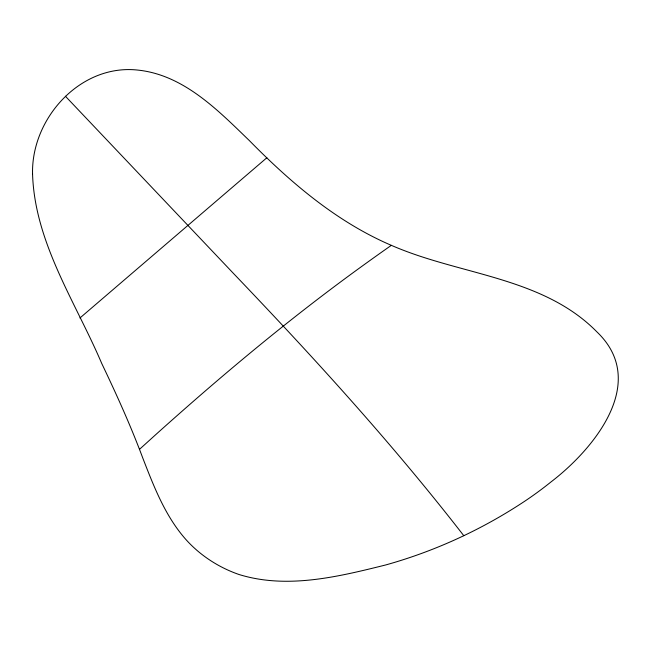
<?xml version="1.0" encoding="UTF-8"?>
<svg xmlns="http://www.w3.org/2000/svg" width="651" height="651" viewBox="0 0 651 651"><rect width="100%" height="100%" fill="white"/><g stroke="black" fill="none" stroke-linecap="round" stroke-linejoin="round"><path stroke-width="0.98" d="M139.444 449.385L156.338 434.095A765.454 174.46 -41.8 0 1 182.638 410.724C241.334 359.043 301.926 309.437 365.431 263.753A640.633 130.379 -42.1 0 1 391.341 245.346M79.943 317.997L86.51 312.366A674.33 0.96 -40.6 0 1 126.766 277.839L238.103 182.386A615.39 0.838 -40.6 0 1 266.869 157.745M65.409 96.226L234.197 274.201C314.36 358.066 392.651 443.958 463.789 535.7M32.558 173.882C34.649 242.603 75.654 302.178 101.759 363.527C116.578 394.547 130.794 425.892 142.813 458.125C153.986 486.842 165.362 516.495 186.17 539.817A119.304 113.901 10.2 0 0 193.974 547.703L196.74 550.185A125.969 120.386 9.8 0 0 238.966 574.491C287.026 589.367 338.162 576.786 385.506 565.011C435.21 551.169 482.635 529.271 525.56 500.668A367.066 366.334 -43.4 0 0 550.974 481.952C594.021 449.027 649.283 382.039 597.008 331.986C545.912 279.881 468.818 275.43 403.962 250.48A340.278 320.902 -63.3 0 1 391.601 245.451C336.779 221.991 290.737 182.711 249.333 140.559C217.898 110.214 183.606 74.816 137.784 70.08C80.366 63.741 31.215 118.409 32.558 173.882"/></g></svg>
